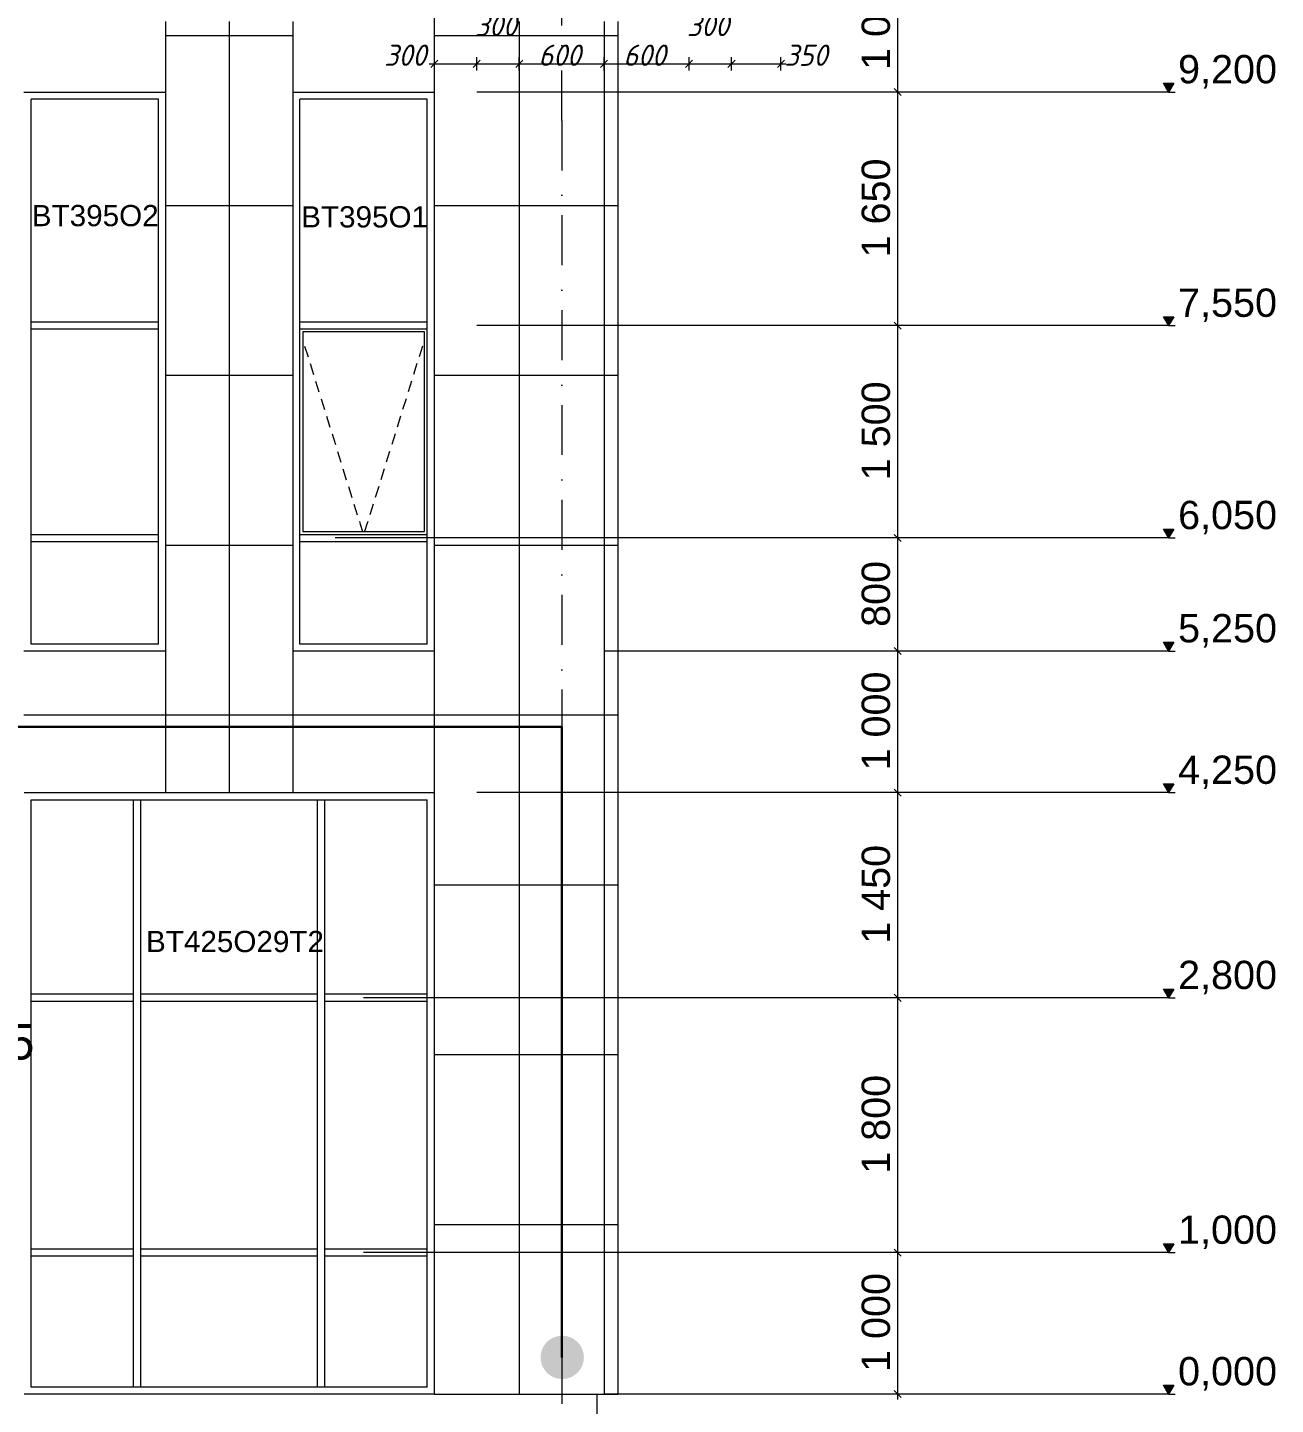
# Model space of a CAD drawing. Header units: millimetres. Extents: x 1499747 to 4341325, y -28481 to 441852.
# Drawn here: x 2747086 to 2755907, y 159211 to 168941 of the extents above; entities that cross this region are included whole.
import ezdxf
from ezdxf.xclip import XClip

# ---------------------------------------------------------------- set-up
doc = ezdxf.new("R2010")
doc.units = ezdxf.units.MM
doc.header["$MEASUREMENT"] = 0
doc.header["$XCLIPFRAME"] = 0
doc.linetypes.add('Штрихпунктирная', pattern=[670.2777624130249, 352.777767181396, -176.388883590699, 0, -141.11111164093])
for name, color, linetype, lineweight in [('1 Фасад_42_Витражные окна_Ном._пера__1_Ном._пера__7', 7, 'Continuous', 18), ('1 Фасад_42_Витражные окна_Ном._пера__20_Ном._пера__1', 1, 'Continuous', 18), ('1 Фасад_42_Витражные окна_Ном._пера__92_Ном._пера__233', 233, 'Continuous', 18), ('1 Фасад_42_Конструктив - Колонны_Ном._пера__8_Ном._пера__12', 12, 'Continuous', 18), ('1 Фасад_42_Конструктив - Перекрытия_Ном._пера__1_Ном._пера__7', 7, 'Continuous', 18), ('1 Фасад_42_Отделка керамика_Ном._пера__1_Ном._пера__7', 7, 'Continuous', 18), ('1 Фасад_42_Размер - Общий_Ном._пера__1_Ном._пера__7', 7, 'Continuous', 18), ('1 Фасад_42_Сетка кладки_Ном._пера__20_Ном._пера__1', 1, 'Continuous', 18), ('1 Фасад_42_Сетка кладки_Ном._пера__62_Ном._пера__253', 252, 'Continuous', 18), ('1 Фасад_42_Элемент Модели - Оси_Ном._пера__2_Ном._пера__8', 8, 'Continuous', 18), ('FTP Cable', 130, 'Continuous', 30), ('Кабель 2x4mm', 200, 'Continuous', 30), ('Кабель 2х6 mm', 150, 'Continuous', 30)]:
    doc.layers.add(name, color=color, linetype=linetype, lineweight=lineweight)
doc.styles.add('СГЕНЕРИР_СТИЛЬ_1', font='')
doc.styles.add('СГЕНЕРИР_СТИЛЬ_2', font='arial.ttf')
doc.styles.get('СГЕНЕРИР_СТИЛЬ_1').set_extended_font_data('GOST Common', italic=True)
doc.dimstyles.get("Standard").update_dxf_attribs({"dimtxt": 0.18, "dimasz": 0.18, "dimexe": 0.18, "dimexo": 0.0625, "dimgap": 0.09, "dimtad": 0, "dimtih": 1, "dimtoh": 1, "dimdec": 4, "dimzin": 0, "dimdsep": 46, "dimtxsty": 'Standard', "dimcen": 0.09, "dimadec": 0, "dimazin": 0, "dimtfac": 1, "dimtdec": 4, "dimtofl": 0, "dimtmove": 0, "dimatfit": 3, "dimfxl": 1, "dimtolj": 1, "dimtzin": 0, "dimarcsym": 0})

# ---------------------------------------------------------------- blocks, each defined once
blk = doc.blocks.new('Чертеж_5_42', base_point=(1557140.458579295, 9891.272697047283))
at = {"layer": '1 Фасад_42_Размер - Общий_Ном._пера__1_Ном._пера__7', "linetype": 'Continuous', "true_color": 0x939598}
for points in [[(1561429.739459409, 19091.27269704729), (1561465.989459409, 19153.77269704729), (1561393.489459409, 19153.77269704729)], [(1561429.739459409, 17441.27268948201), (1561465.989459409, 17503.77268948201), (1561393.489459409, 17503.77268948201)], [(1561429.739459409, 15941.27271488866), (1561465.989459409, 16003.77271488866), (1561393.489459409, 16003.77271488866)], [(1561429.739459409, 15141.27269704728), (1561465.989459409, 15203.77269704728), (1561393.489459409, 15203.77269704728)], [(1561429.739459409, 14141.27269704728), (1561465.989459409, 14203.77269704728), (1561393.489459409, 14203.77269704728)], [(1561429.739459409, 12691.272713026), (1561465.989459409, 12753.772713026), (1561393.489459409, 12753.772713026)], [(1561429.739459409, 10891.27270449787), (1561465.989459409, 10953.77270449787), (1561393.489459409, 10953.77270449787)], [(1561429.739459409, 9891.272697047283), (1561465.989459409, 9953.772697047283), (1561393.489459409, 9953.772697047283)]]:
    blk.add_hatch(color=252, dxfattribs=at).paths.add_polyline_path(points)
at = {"layer": '1 Фасад_42_Витражные окна_Ном._пера__1_Ном._пера__7', "color": 252, "linetype": 'Continuous', "true_color": 0x939598}
for p, q in [((1554290.196614084, 19041.27269704728), (1553390.196614085, 19041.27269704728)), ((1553390.196614085, 17466.272689482), (1553390.196614085, 19041.27268948201)), ((1554290.196614084, 17466.27268948201), (1554290.196614084, 19041.27268948201)), ((1556190.196614087, 19041.27269704728), (1555290.196614088, 19041.27269704728)), ((1555290.196614088, 17466.27268948201), (1555290.196614088, 19041.27268948201)), ((1556190.196614087, 17466.27268948201), (1556190.196614087, 19041.27268948201)), ((1553390.196614085, 17441.27268948201), (1553390.196614085, 17466.272689482)), ((1554290.196614084, 17466.27268948201), (1553390.196614085, 17466.27268948201)), ((1553390.196614085, 17416.27268948201), (1553390.196614085, 17441.27271488866)), ((1554290.196614084, 17416.27268948201), (1553390.196614085, 17416.27268948201)), ((1553390.196614085, 15941.27271488866), (1553390.196614085, 17416.27268948201)), ((1554290.196614084, 17441.27268948201), (1554290.196614084, 17466.27268948201)), ((1554290.196614084, 17416.272689482), (1554290.196614084, 17441.27271488866)), ((1554290.196614084, 15966.27271468478), (1554290.196614084, 17416.272689482)), ((1555290.196614088, 17441.27268948201), (1555290.196614088, 17466.27268948201)), ((1556190.196614087, 17466.27268948201), (1555290.196614088, 17466.27268948201)), ((1555290.196614088, 17416.27268948201), (1555290.196614088, 17441.27271488866)), ((1556190.196614087, 17416.27268948201), (1555290.196614088, 17416.27268948201)), ((1555290.196614088, 15941.27271488866), (1555290.196614088, 17416.27268948201)), ((1556190.196614087, 17441.27268948201), (1556190.196614087, 17466.27268948201)), ((1556190.196614087, 17416.27268948201), (1556190.196614087, 17441.27271488866)), ((1556190.196614087, 15966.27271468478), (1556190.196614087, 17416.27268948201)), ((1555310.196607826, 17396.27268990545), (1555310.196607826, 15986.27271446522)), ((1556170.196614934, 17396.27268990545), (1555310.196607826, 17396.27268990545)), ((1556170.196614934, 15986.27271446522), (1556170.196614934, 17396.27268990545)), ((1553390.196622275, 15966.27271488866), (1554290.196617754, 15966.27271488866)), ((1554290.196614084, 15941.27271488866), (1554290.196614084, 15966.27271468478)), ((1555290.196622277, 15966.27271488866), (1556190.196617757, 15966.27271488866)), ((1555310.196607826, 15986.27271446522), (1556170.196614934, 15986.27271446522)), ((1556190.196614087, 15941.27271488866), (1556190.196614087, 15966.27271468478)), ((1553390.196614085, 15191.27269704728), (1553390.196614085, 15941.27269420609)), ((1553390.196622275, 15916.27271488866), (1554290.196617754, 15916.27271488866)), ((1554290.196614084, 15916.27271488866), (1554290.196614084, 15941.27271488866)), ((1554290.196614084, 15191.27269704728), (1554290.196614084, 15916.27271488866)), ((1555290.196614088, 15191.27269704728), (1555290.196614088, 15941.27269420609)), ((1555290.196622277, 15916.27271488866), (1556190.196617757, 15916.27271488866)), ((1556190.196614087, 15916.27271488866), (1556190.196614087, 15941.27271488866)), ((1556190.196614087, 15191.27269704728), (1556190.196614087, 15916.27271488866)), ((1554290.196614084, 15191.27269704728), (1553390.196614085, 15191.27269704728)), ((1556190.196614087, 15191.27269704728), (1555290.196614088, 15191.27269704728)), ((1553390.458579285, 13191.27270449787), (1553390.458579285, 14091.27269704728)), ((1553390.458579285, 14091.27269704728), (1554115.458571927, 14091.27269704728)), ((1554115.458571927, 13191.27270449787), (1554115.458571927, 14091.27269704728)), ((1554115.458571927, 14091.27269704728), (1554140.458576444, 14091.27269704728)), ((1554140.458570095, 14091.27269704728), (1554165.458571927, 14091.27269704728)), ((1554165.458571927, 14091.27269704728), (1554790.458527118, 14091.27269704728)), ((1554165.458571927, 13191.27270449787), (1554165.458571927, 14091.27269704728)), ((1554790.458579289, 14091.27269704728), (1555415.458582294, 14091.27269704728)), ((1555415.458582134, 13191.27270444548), (1555415.458582134, 14091.27269992475)), ((1555415.458582294, 14091.27269704728), (1555440.458536311, 14091.27269704728)), ((1555440.458584125, 14091.27269704728), (1555465.458582134, 14091.27269704728)), ((1555465.458582134, 14091.27269704728), (1556190.458555161, 14091.27269704728)), ((1555465.458582134, 13191.27270444548), (1555465.458582134, 14091.27269992475)), ((1556190.458579293, 13191.27270449787), (1556190.458579293, 14091.27269704728)), ((1553390.458579285, 12691.27269798796), (1553390.458579285, 13191.27269246575)), ((1554115.458559924, 12716.27269798796), (1554115.458559924, 13191.27271297556)), ((1554165.458559924, 12716.27270307468), (1554165.458559924, 13191.27271297556)), ((1555415.458582134, 12716.27269141929), (1555415.458582134, 13191.2727064069)), ((1555465.458582134, 12716.27271153588), (1555465.458582134, 13191.2727064069)), ((1556190.458579293, 12691.272713026), (1556190.458579293, 13191.2727075038)), ((1553390.458579285, 12291.27270449787), (1553390.458579285, 12691.27271633238)), ((1554115.458560075, 12716.27269798796), (1553390.458611086, 12716.27269798796)), ((1554115.458560075, 12666.27269798795), (1553390.458611086, 12666.27269798795)), ((1554115.45855032, 12666.27269866066), (1554115.45855032, 12691.27268951027)), ((1554115.45855032, 12291.27270449787), (1554115.45855032, 12666.27269866066)), ((1554115.458559924, 12691.27269798796), (1554115.458559924, 12716.27269798796)), ((1554790.458579672, 12716.27270307468), (1554165.458527829, 12716.27270307468)), ((1554790.458579672, 12666.27270307468), (1554165.458527829, 12666.27270307468)), ((1554165.45855032, 12666.27270487404), (1554165.45855032, 12691.27268951027)), ((1554165.45855032, 12291.27270449787), (1554165.45855032, 12666.27270487404)), ((1554165.458559924, 12691.27269798796), (1554165.458559924, 12716.27270307468)), ((1555415.45858267, 12716.27269141929), (1554790.458600513, 12716.27269141929)), ((1555415.45858267, 12666.27269141929), (1554790.458600513, 12666.27269141929)), ((1555415.458582134, 12691.2726914193), (1555415.458582134, 12716.27269141929)), ((1555415.458582134, 12666.27269146216), (1555415.458582134, 12691.27268951027)), ((1555415.458582134, 12291.27270449787), (1555415.458582134, 12666.27269146216)), ((1556190.458579293, 12716.272713026), (1555465.458560528, 12716.272713026)), ((1556190.458579293, 12666.272713026), (1555465.458560528, 12666.272713026)), ((1555465.458582134, 12691.2726914193), (1555465.458582134, 12716.27271153588)), ((1555465.458582134, 12666.272713026), (1555465.458582134, 12691.27268951027)), ((1555465.458582134, 12291.27270449787), (1555465.458582134, 12666.272713026)), ((1556190.458579293, 12291.27270449787), (1556190.458579293, 12691.27271633238)), ((1553390.458579285, 10891.27270449787), (1553390.458579285, 12291.27270449787)), ((1554115.45855032, 10916.27270449787), (1554115.45855032, 12291.27270509806)), ((1554165.45855032, 10916.27270449787), (1554165.45855032, 12291.27270509806)), ((1555415.458582134, 10916.27270449787), (1555415.458582134, 12291.27270509806)), ((1555465.458582134, 10916.27270300775), (1555465.458582134, 12291.27270509806)), ((1556190.458579293, 10891.27270449787), (1556190.458579293, 12291.27270449787)), ((1554115.458550472, 10916.27270449787), (1553390.458601484, 10916.27270449787)), ((1554115.45855032, 10891.27270449787), (1554115.45855032, 10916.27270449787)), ((1554790.458579672, 10916.27270449787), (1554165.458527829, 10916.27270449787)), ((1554165.45855032, 10891.27270449787), (1554165.45855032, 10916.27270449787)), ((1555415.45858267, 10916.27270449787), (1554790.458600513, 10916.27270449787)), ((1555415.458582134, 10891.27270449787), (1555415.458582134, 10916.27270449787)), ((1556190.458579293, 10916.27270449787), (1555465.458560528, 10916.27270449787)), ((1555465.458582134, 10891.27270449787), (1555465.458582134, 10916.27270300775)), ((1553390.458579285, 9941.272704497875), (1553390.458579285, 10891.27270449787)), ((1554115.458550472, 10866.27270449787), (1553390.458601484, 10866.27270449787)), ((1554115.45855032, 10866.27270450831), (1554115.45855032, 10891.27270449787)), ((1554115.45855032, 9941.272704497875), (1554115.45855032, 10866.27270450831)), ((1554790.458579672, 10866.27270449787), (1554165.458527829, 10866.27270449787)), ((1554165.45855032, 10866.27270629723), (1554165.45855032, 10891.27270449787)), ((1554165.45855032, 9941.272704497875), (1554165.45855032, 10866.27270629723)), ((1555415.45858267, 10866.27270449787), (1554790.458600513, 10866.27270449787)), ((1555415.458582134, 10866.27270454074), (1555415.458582134, 10891.27270449787)), ((1555415.458582134, 9941.27271512365), (1555415.458582134, 10866.27270454074)), ((1556190.458579293, 10866.27270449787), (1555465.458560528, 10866.27270449787)), ((1555465.458582134, 10866.27270449787), (1555465.458582134, 10891.27270449787)), ((1555465.458582134, 9941.27271512365), (1555465.458582134, 10866.27270449787)), ((1556190.458579293, 9941.272704497875), (1556190.458579293, 10891.27270449787)), ((1554115.45855032, 9941.272704497875), (1553390.458579285, 9941.272704497875)), ((1554140.45855032, 9941.272704497875), (1554115.45855032, 9941.272704497875)), ((1554165.45855032, 9941.272704497875), (1554140.458622267, 9941.272704497875)), ((1554790.458579289, 9941.272704497875), (1554165.45855032, 9941.272704497875)), ((1555440.458582134, 9941.272704497875), (1554790.458625112, 9941.272704497875)), ((1556190.458579293, 9941.272704497875), (1555440.458582134, 9941.272704497875)), ((1554140.45855032, 9891.272704497871), (1553340.458579285, 9891.272704497871)), ((1554790.458579289, 9891.272704497871), (1554140.458622267, 9891.272704497871)), ((1555440.458582134, 9891.272704497871), (1554790.458625112, 9891.272704497871)), ((1556240.458579293, 9891.272704497871), (1555440.458582134, 9891.272704497871))]:
    blk.add_line(p, q, dxfattribs=at)
at = {"layer": '1 Фасад_42_Витражные окна_Ном._пера__92_Ном._пера__233', "color": 252, "linetype": 'Continuous', "true_color": 0x939598}
for p, q in [((1555323.875539011, 17297.16007861077), (1555347.677958202, 17220.78308704481)), ((1556156.517683749, 17297.16007861077), (1556132.715264558, 17220.78308704481)), ((1555362.554470196, 17173.04746731608), (1555386.356889387, 17096.67047575012)), ((1556117.838752564, 17173.04746731608), (1556094.036333373, 17096.67047575012)), ((1555401.233401381, 17048.93485602139), (1555425.035820572, 16972.55786445543)), ((1556079.159821379, 17048.93485602139), (1556055.357402188, 16972.55786445543)), ((1555439.912332566, 16924.82224472671), (1555463.714751757, 16848.44525316075)), ((1556040.480890194, 16924.82224472671), (1556016.678471003, 16848.44525316075)), ((1555478.591263751, 16800.70963343202), (1555502.393682942, 16724.33264186607)), ((1556001.801959009, 16800.70963343202), (1555977.999539818, 16724.33264186607)), ((1555517.270194936, 16676.59702213734), (1555541.072614127, 16600.22003057138)), ((1555963.123027824, 16676.59702213734), (1555939.320608633, 16600.22003057138)), ((1555555.949126121, 16552.48441084266), (1555579.751545312, 16476.1074192767)), ((1555924.444096639, 16552.48441084266), (1555900.641677448, 16476.1074192767)), ((1555594.628057306, 16428.37179954797), (1555618.430476497, 16351.99480798201)), ((1555885.765165454, 16428.37179954797), (1555861.962746263, 16351.99480798201)), ((1555633.306988491, 16304.25918825329), (1555657.109407682, 16227.88219668733)), ((1555847.086234269, 16304.25918825329), (1555823.283815078, 16227.88219668733)), ((1555671.985919676, 16180.1465769586), (1555695.788338867, 16103.76958539264)), ((1555808.407303084, 16180.1465769586), (1555784.604883893, 16103.76958539264)), ((1555710.664850861, 16056.03396566392), (1555716.394192189, 16037.64970603118)), ((1555769.728371899, 16056.03396566392), (1555763.999030571, 16037.64970603118)), ((1555716.394192189, 16037.64970603118), (1555732.405515298, 15986.27271446522)), ((1555763.999030571, 16037.64970603118), (1555747.987707462, 15986.27271446522))]:
    blk.add_line(p, q, dxfattribs=at)
at = {"layer": '1 Фасад_42_Конструктив - Колонны_Ном._пера__8_Ном._пера__12', "color": 252, "linetype": 'Continuous', "true_color": 0x939598}
blk.add_line((1557390.45864704, 7510.307131614627), (1557390.45864704, 9891.27269704728), dxfattribs=at)
at = {"layer": '1 Фасад_42_Конструктив - Перекрытия_Ном._пера__1_Ном._пера__7', "linetype": 'Continuous'}
for p, q in [((1556240.196614087, 15141.27269704728), (1556240.405657032, 15141.27269704728)), ((1556240.249007142, 14941.27269704729), (1556240.416241485, 14941.27269704729))]:
    blk.add_line(p, q, dxfattribs=at)
at = {"layer": '1 Фасад_42_Отделка керамика_Ном._пера__1_Ном._пера__7', "color": 252, "linetype": 'Continuous', "true_color": 0x939598}
for p, q in [((1557540.458579221, 9891.272751443565), (1557540.458579221, 19591.27275069939)), ((1553340.196591732, 19091.24485197286), (1554340.196614084, 19091.24485197286)), ((1555240.196614088, 19091.27275144358), (1556240.196614087, 19091.27275144358)), ((1554340.196614084, 15141.27275144356), (1553340.196591732, 15141.27275144356)), ((1556240.196614087, 15141.27275144356), (1555240.196614088, 15141.27275144356)), ((1553340.45853161, 14141.27275144357), (1556240.458579293, 14141.27275144357)), ((1556240.458579293, 14141.27275144357), (1556240.458579293, 9891.272758894145)), ((1556240.458579293, 9891.272758894145), (1557540.458579221, 9891.272751443565))]:
    blk.add_line(p, q, dxfattribs=at)
at = {"layer": '1 Фасад_42_Размер - Общий_Ном._пера__1_Ном._пера__7', "color": 252, "linetype": 'Continuous', "true_color": 0x939598}
for p, q in [((1559515.403104271, 19091.27269704728), (1559515.403104271, 20091.27269704728)), ((1561429.739459409, 19091.27269704728), (1556540.196614087, 19091.27269704728)), ((1559562.278104271, 19091.27269704728), (1556540.196614087, 19091.27269704728)), ((1559562.278104271, 19091.27269704728), (1556540.196614087, 19091.27269704728)), ((1559490.403104271, 19116.27269704728), (1559540.403104271, 19066.27269704729)), ((1559490.403104271, 19116.27269704728), (1559540.403104271, 19066.27269704729)), ((1559515.403104271, 17441.27268948201), (1559515.403104271, 19091.27269704728)), ((1559515.403104271, 17441.27268948201), (1559515.403104271, 19091.27269704728)), ((1561429.739459409, 19091.27269704728), (1561393.489459409, 19153.77269704728)), ((1561393.489459409, 19153.77269704728), (1561465.989459409, 19153.77269704728)), ((1561465.989459409, 19153.77269704728), (1561429.739459409, 19091.27269704728)), ((1561429.739459409, 19091.27269704728), (1561476.614459409, 19091.27269704728)), ((1561429.739459409, 17441.27268948201), (1556540.196614087, 17441.27268948201)), ((1559562.278104271, 17441.27268948201), (1556540.196614087, 17441.27268948201)), ((1559490.403104271, 17466.27268948201), (1559540.403104271, 17416.272689482)), ((1559490.403104271, 17466.27268948201), (1559540.403104271, 17416.272689482)), ((1559515.403104271, 15941.27271488866), (1559515.403104271, 17441.27268948201)), ((1561429.739459409, 17441.27268948201), (1561393.489459409, 17503.77268948201)), ((1561393.489459409, 17503.77268948201), (1561465.989459409, 17503.77268948201)), ((1561465.989459409, 17503.77268948201), (1561429.739459409, 17441.27268948201)), ((1561429.739459409, 17441.27268948201), (1561476.614459409, 17441.27268948201)), ((1559490.403104271, 15966.27271488866), (1559540.403104271, 15916.27271488866)), ((1559490.403104271, 15966.27271488866), (1559540.403104271, 15916.27271488866)), ((1561429.739459409, 15941.27271488866), (1561393.489459409, 16003.77271488866)), ((1561393.489459409, 16003.77271488866), (1561465.989459409, 16003.77271488866)), ((1561465.989459409, 16003.77271488866), (1561429.739459409, 15941.27271488866)), ((1559562.278104271, 15941.27271488866), (1555540.196614088, 15941.27271488866)), ((1559562.278104271, 15941.27271488866), (1555540.196614088, 15941.27271488866)), ((1561429.739459409, 15941.27271488866), (1556540.196614087, 15941.27271488866)), ((1559515.403104271, 15141.27269704728), (1559515.403104271, 15941.27271488866)), ((1561429.739459409, 15941.27271488866), (1561476.614459409, 15941.27271488866)), ((1561429.739459409, 15141.27269704728), (1561393.489459409, 15203.77269704728)), ((1561393.489459409, 15203.77269704728), (1561465.989459409, 15203.77269704728)), ((1561465.989459409, 15203.77269704728), (1561429.739459409, 15141.27269704728)), ((1559562.278104271, 15141.27269704728), (1557440.458579294, 15141.27269704728)), ((1559562.278104271, 15141.27269704728), (1557440.458579294, 15141.27269704728)), ((1561429.739459409, 15141.27269704728), (1557690.45864704, 15141.27269704728)), ((1559490.403104271, 15166.27269704729), (1559540.403104271, 15116.27269704729)), ((1559490.403104271, 15166.27269704729), (1559540.403104271, 15116.27269704729)), ((1559515.403104271, 14141.27269704728), (1559515.403104271, 15141.27269704728)), ((1561429.739459409, 15141.27269704728), (1561476.614459409, 15141.27269704728)), ((1561429.739459409, 14141.27269704728), (1556540.458579293, 14141.27269704728)), ((1559562.278104271, 14141.27269704728), (1556540.458579293, 14141.27269704728)), ((1559562.278104271, 14141.27269704728), (1556540.458579293, 14141.27269704728)), ((1559490.403104271, 14166.27269704729), (1559540.403104271, 14116.27269704728)), ((1559490.403104271, 14166.27269704729), (1559540.403104271, 14116.27269704728)), ((1559515.403104271, 12691.2726914193), (1559515.403104271, 14141.27269704728)), ((1561429.739459409, 14141.27269704728), (1561393.489459409, 14203.77269704728)), ((1561393.489459409, 14203.77269704728), (1561465.989459409, 14203.77269704728)), ((1561465.989459409, 14203.77269704728), (1561429.739459409, 14141.27269704728)), ((1561429.739459409, 14141.27269704728), (1561476.614459409, 14141.27269704728)), ((1561429.739459409, 12691.272713026), (1561393.489459409, 12753.772713026)), ((1561393.489459409, 12753.772713026), (1561465.989459409, 12753.772713026)), ((1561465.989459409, 12753.772713026), (1561429.739459409, 12691.272713026)), ((1559562.278104271, 12691.2726914193), (1555740.458582134, 12691.2726914193)), ((1561429.739459409, 12691.272713026), (1556540.458579293, 12691.272713026)), ((1559490.403104271, 12716.27269141929), (1559540.403104271, 12666.2726914193)), ((1559490.403104271, 12716.27269141929), (1559540.403104271, 12666.2726914193)), ((1559515.403104271, 10891.27270449787), (1559515.403104271, 12691.2726914193)), ((1559515.403104271, 10891.27270449787), (1559515.403104271, 12691.2726914193)), ((1561429.739459409, 12691.272713026), (1561476.614459409, 12691.272713026)), ((1559490.403104271, 10916.27270449787), (1559540.403104271, 10866.27270449787)), ((1559490.403104271, 10916.27270449787), (1559540.403104271, 10866.27270449787)), ((1561429.739459409, 10891.27270449787), (1561393.489459409, 10953.77270449787)), ((1561393.489459409, 10953.77270449787), (1561465.989459409, 10953.77270449787)), ((1561465.989459409, 10953.77270449787), (1561429.739459409, 10891.27270449787)), ((1559562.278104271, 10891.27270449787), (1555740.458582134, 10891.27270449787)), ((1559562.278104271, 10891.27270449787), (1555740.458582134, 10891.27270449787)), ((1561429.739459409, 10891.27270449787), (1556540.458579293, 10891.27270449787)), ((1559515.403104271, 9891.27269704728), (1559515.403104271, 10891.27270449787)), ((1561429.739459409, 10891.27270449787), (1561476.614459409, 10891.27270449787)), ((1561429.739459409, 9891.27269704728), (1561393.489459409, 9953.772697047287)), ((1561393.489459409, 9953.772697047287), (1561465.989459409, 9953.772697047287)), ((1561465.989459409, 9953.772697047287), (1561429.739459409, 9891.27269704728)), ((1559562.278104271, 9891.27269704728), (1557440.458579294, 9891.27269704728)), ((1561429.739459409, 9891.27269704728), (1557690.45864704, 9891.27269704728)), ((1559490.403104271, 9916.272697047283), (1559540.403104271, 9866.272697047287)), ((1559515.403104271, 9853.772697047283), (1559515.403104271, 9891.27269704728)), ((1561429.739459409, 9891.27269704728), (1561476.614459409, 9891.27269704728))]:
    blk.add_line(p, q, dxfattribs=at)
at = {"layer": '1 Фасад_42_Сетка кладки_Ном._пера__20_Ном._пера__1', "color": 252, "linetype": 'Continuous', "true_color": 0x939598}
for p, q in [((1556240.571580952, 19244.01298201003), (1556240.571580952, 19791.27269704728)), ((1556203.071580952, 19290.88798201003), (1556240.571580952, 19290.88798201003)), ((1556265.571580952, 19315.88798201003), (1556215.571580952, 19265.88798201003)), ((1556240.571580952, 19290.88798201003), (1556540.571572011, 19290.88798201003)), ((1556240.571580952, 19290.88798201003), (1556540.571572011, 19290.88798201003)), ((1556565.571572011, 19315.88798201003), (1556515.571572011, 19265.88798201003)), ((1556565.571572011, 19315.88798201003), (1556515.571572011, 19265.88798201003)), ((1556540.571572011, 19244.01298201003), (1556540.571572011, 19337.76298201003)), ((1556540.571572011, 19290.88798201003), (1556840.571591383, 19290.88798201003)), ((1556865.571591383, 19315.88798201003), (1556815.571591383, 19265.88798201003)), ((1556865.571591383, 19315.88798201003), (1556815.571591383, 19265.88798201003)), ((1556840.571591383, 19244.01298201003), (1556840.571591383, 19337.76298201003)), ((1556840.571591383, 19244.01298201003), (1556840.571591383, 19337.76298201003)), ((1556840.571591383, 19290.88798201003), (1557440.571591383, 19290.88798201003)), ((1557465.571591383, 19315.88798201003), (1557415.571591383, 19265.88798201003)), ((1557465.571591383, 19315.88798201003), (1557415.571591383, 19265.88798201003)), ((1557440.571591383, 19244.01298201003), (1557440.571591383, 19337.76298201003)), ((1557440.571591383, 19244.01298201003), (1557440.571591383, 19337.76298201003)), ((1557440.571591383, 19290.88798201003), (1558040.571573501, 19290.88798201003)), ((1558065.571573501, 19315.88798201003), (1558015.571573501, 19265.88798201003)), ((1558065.571573501, 19315.88798201003), (1558015.571573501, 19265.88798201003)), ((1558040.571573501, 19244.01298201003), (1558040.571573501, 19337.76298201003)), ((1558040.571573501, 19244.01298201003), (1558040.571573501, 19337.76298201003)), ((1558040.571573501, 19290.88798201003), (1558340.571572011, 19290.88798201003)), ((1558365.571572011, 19315.88798201003), (1558315.571572011, 19265.88798201003)), ((1558365.571572011, 19315.88798201003), (1558315.571572011, 19265.88798201003)), ((1558340.571572011, 19244.01298201003), (1558340.571572011, 19337.76298201003)), ((1558340.571572011, 19244.01298201003), (1558340.571572011, 19337.76298201003)), ((1558340.571572011, 19290.88798201003), (1558690.458567457, 19290.88798201003)), ((1558665.458567457, 19265.88798201003), (1558715.458567457, 19315.88798201003)), ((1558690.458567457, 19244.01298201003), (1558690.458567457, 19337.76298201003)), ((1558690.458567457, 19290.88798201003), (1558727.958567457, 19290.88798201003))]:
    blk.add_line(p, q, dxfattribs=at)
at = {"layer": '1 Фасад_42_Сетка кладки_Ном._пера__62_Ном._пера__253', "color": 252, "linetype": 'Continuous', "true_color": 0x939598}
for p, q in [((1554340.196614084, 19591.27275069939), (1554340.196614084, 14141.27275144357)), ((1554790.196614084, 19591.27275069939), (1554790.196614084, 14141.27275144357)), ((1555240.196614088, 19591.27275069939), (1555240.196614088, 14141.27275144357)), ((1556240.196614087, 19591.27275069939), (1556240.196614087, 9891.272753926638)), ((1556840.196614087, 19591.27275069939), (1556840.196614087, 9891.272753926642)), ((1557440.196614087, 19591.27275069939), (1557440.196614087, 9891.272753926642)), ((1554340.196614084, 19490.83128643173), (1555240.196614088, 19490.83128643174)), ((1556240.458579293, 19490.83128643173), (1557540.458579221, 19490.83128643174)), ((1554340.196614084, 18290.83128643173), (1555240.196614088, 18290.83128643173)), ((1556240.458579293, 18290.83128643173), (1557540.458579221, 18290.83128643174)), ((1554340.196614084, 17090.83128643174), (1555240.196614088, 17090.83128643174)), ((1556240.458579293, 17090.83128643174), (1557540.458579221, 17090.83128643174)), ((1554340.196614084, 15890.83128643173), (1555240.196614088, 15890.83128643174)), ((1556240.458579293, 15890.83128643173), (1557540.458579221, 15890.83128643174)), ((1553340.314580314, 14690.83128643174), (1556240.314614078, 14690.83128643174)), ((1556240.429495411, 14690.83128643174), (1556240.458579293, 14690.83128643174)), ((1556240.458579293, 14690.83128643174), (1557540.458579221, 14690.83128643174)), ((1556240.458579293, 13490.83128643173), (1557540.458579221, 13490.83128643174)), ((1556240.458579293, 12290.83128643174), (1557540.458579221, 12290.83128643174)), ((1556240.458579293, 11090.83128643174), (1557540.458579221, 11090.83128643174))]:
    blk.add_line(p, q, dxfattribs=at)
at = {"layer": '1 Фасад_42_Элемент Модели - Оси_Ном._пера__2_Ном._пера__8', "linetype": 'Штрихпунктирная'}
for q in [(1557140.458579294, 19891.27269704729), (1557140.458579294, 3891.272697047283)]:
    blk.add_line((1557140.458579294, 18891.27269704729), q, dxfattribs=at)
at = {"layer": '1 Фасад_42_Витражные окна_Ном._пера__20_Ном._пера__1', "color": 252, "linetype": 'Continuous', "true_color": 0x939598, "char_height": 150, "attachment_point": 4, "style": 'СГЕНЕРИР_СТИЛЬ_2'}
for s, insert in [('\\A1;{\\pql;\\fArial|b0|i0|c204|p0;\\W1.000000;ВТ395О2}', (1553395.411020428, 18217.68075506734)), ('\\A1;{\\pql;\\fArial|b0|i0|c204|p0;\\W1.000000;ВТ395О1}', (1555299.343019761, 18208.86625507042)), ('\\A1;{\\pql;\\fArial|b0|i0|c204|p0;\\W1.000000;ВТ425О29Т2}', (1554202.668961203, 13088.47286191619))]:
    blk.add_mtext(s, dxfattribs=dict(at, insert=insert))
at = {"layer": '1 Фасад_42_Размер - Общий_Ном._пера__1_Ном._пера__7', "color": 252, "linetype": 'Continuous', "true_color": 0x939598, "char_height": 200, "attachment_point": 7, "rotation": 90, "style": 'СГЕНЕРИР_СТИЛЬ_2'}
for s, insert in [('\\A1;{\\pql;\\fArial|b0|i0|c204|p0;\\W1.000000;1\xa0000}', (1559463.522459082, 19248.08072088914)), ('\\A1;{\\pql;\\fArial|b0|i0|c204|p0;\\W1.000000;1\xa0650}', (1559463.522459082, 17923.0807171065)), ('\\A1;{\\pql;\\fArial|b0|i0|c204|p0;\\W1.000000;1\xa0500}', (1559463.522459082, 16348.08072602719)), ('\\A1;{\\pql;\\fArial|b0|i0|c204|p0;\\W1.000000;800}', (1559463.522459082, 15312.45570000751)), ('\\A1;{\\pql;\\fArial|b0|i0|c204|p0;\\W1.000000;1\xa0000}', (1559463.522459082, 14298.08072088914)), ('\\A1;{\\pql;\\fArial|b0|i0|c204|p0;\\W1.000000;1\xa0450}', (1559463.522459082, 13073.08071807515)), ('\\A1;{\\pql;\\fArial|b0|i0|c204|p0;\\W1.000000;1\xa0800}', (1559463.522459082, 11448.08072180044)), ('\\A1;{\\pql;\\fArial|b0|i0|c204|p0;\\W1.000000;1\xa0000}', (1559463.522459082, 10048.08072461444))]:
    blk.add_mtext(s, dxfattribs=dict(at, insert=insert))
at = {"layer": '1 Фасад_42_Размер - Общий_Ном._пера__1_Ном._пера__7', "color": 252, "linetype": 'Continuous', "true_color": 0x939598, "char_height": 200, "attachment_point": 7, "style": 'СГЕНЕРИР_СТИЛЬ_2'}
for s, insert in [('\\A1;{\\pql;\\fArial|b0|i0|c204|p0;\\W1.000000;9,200}', (1561497.239464566, 19116.16226958721)), ('\\A1;{\\pql;\\fArial|b0|i0|c204|p0;\\W1.000000;7,550}', (1561497.239464566, 17466.16226202194)), ('\\A1;{\\pql;\\fArial|b0|i0|c204|p0;\\W1.000000;6,050}', (1561497.239464566, 15966.16228742858)), ('\\A1;{\\pql;\\fArial|b0|i0|c204|p0;\\W1.000000;5,250}', (1561497.239464566, 15166.16226958721)), ('\\A1;{\\pql;\\fArial|b0|i0|c204|p0;\\W1.000000;4,250}', (1561497.239464566, 14166.16226958721)), ('\\A1;{\\pql;\\fArial|b0|i0|c204|p0;\\W1.000000;2,800}', (1561497.239464566, 12716.16228556592)), ('\\A1;{\\pql;\\fArial|b0|i0|c204|p0;\\W1.000000;1,000}', (1561497.239464566, 10916.1622770378)), ('\\A1;{\\pql;\\fArial|b0|i0|c204|p0;\\W1.000000;0,000}', (1561497.239464566, 9916.162269587214))]:
    blk.add_mtext(s, dxfattribs=dict(at, insert=insert))
at = {"layer": '1 Фасад_42_Сетка кладки_Ном._пера__20_Ном._пера__1', "color": 252, "linetype": 'Continuous', "true_color": 0x939598, "char_height": 150, "attachment_point": 7, "style": 'СГЕНЕРИР_СТИЛЬ_1'}
for s, insert in [('\\A1;{\\pql;\\fGOST Common|b0|i1|c204|p0;\\W1.000000;300}', (1556525.807831697, 19486.84541956303)), ('\\A1;{\\pql;\\fGOST Common|b0|i1|c204|p0;\\W1.000000;300}', (1558025.807822756, 19486.84541956303)), ('\\A1;{\\pql;\\fGOST Common|b0|i1|c204|p0;\\W1.000000;300}', (1555886.044082306, 19276.84541121838)), ('\\A1;{\\pql;\\fGOST Common|b0|i1|c204|p0;\\W1.000000;600}', (1556975.807841383, 19276.84541121838)), ('\\A1;{\\pql;\\fGOST Common|b0|i1|c204|p0;\\W1.000000;600}', (1557575.807832442, 19276.84541121838)), ('\\A1;{\\pql;\\fGOST Common|b0|i1|c204|p0;\\W1.000000;350}', (1558715.458566103, 19276.84541121838))]:
    blk.add_mtext(s, dxfattribs=dict(at, insert=insert))
blk = doc.blocks.new('*D582')
at = {"layer": 'Defpoints', "color": 0, "lineweight": 30, "transparency": 16777216}
for p in [(2746327.801123035, 163999.4978599426), (2746327.801123035, 159544.0801060951), (2746762.574068507, 159544.0801060951)]:
    blk.add_point(p, dxfattribs=at)
at = {"layer": 'FTP Cable', "color": 0, "lineweight": -2, "transparency": 16777216}
for p, q in [((2746327.863623035, 163999.4978599426), (2746762.754068507, 163999.4978599426)), ((2746762.574068507, 163999.3178599426), (2746762.574068507, 161896.8789830189)), ((2746762.574068507, 159544.2601060951), (2746762.574068507, 161646.6989830189)), ((2746327.863623035, 159544.0801060951), (2746762.754068507, 159544.0801060951))]:
    blk.add_line(p, q, dxfattribs=at)
at = {"layer": 'FTP Cable', "color": 0, "lineweight": 30, "transparency": 16777216}
for points in [[(2746762.544068507, 163999.3178599426), (2746762.604068507, 163999.3178599426), (2746762.574068507, 163999.4978599426)], [(2746762.544068507, 159544.2601060951), (2746762.604068507, 159544.2601060951), (2746762.574068507, 159544.0801060951)]]:
    blk.add_solid(points, dxfattribs=at)
at = {"layer": 'FTP Cable', "color": 0, "lineweight": 25, "transparency": 16777216, "insert": (2746762.574068506, 161771.7889830181), "char_height": 250, "attachment_point": 5}
blk.add_mtext('\\A1;4455', dxfattribs=at)

msp = doc.modelspace()

# ---------------------------------------------------------------- block references
at = {"layer": 'Кабель 2х6 mm', "lineweight": 35}
ref = msp.add_blockref('Чертеж_5_42', (2750861.570128663, 159284.3934668359), dxfattribs=at)
XClip(ref).set_block_clipping_path([(1496000, -1299.057643478904), (1580000, 60181.6414690267)])

# ---------------------------------------------------------------- next in the draw order: hatches: boundary and pattern name
at = {"layer": 'Кабель 2х6 mm', "lineweight": 30}
h = msp.add_hatch(color=4, dxfattribs=at)
h.dxf.hatch_style = 1
h.paths.add_polyline_path([(2751018.830681401, 159544.0801060951, 1), (2750712.151627538, 159544.0801060951, 1)])

# ---------------------------------------------------------------- next in the draw order: linework, layer by layer
at = {"layer": 'Кабель 2x4mm', "color": 30, "lineweight": 30, "true_color": 0xf26722}
msp.add_lwpolyline([(2715835.214512736, 204734.3151538735), (2715835.214512736, 163999.4978599426), (2750861.570128663, 163999.4978599426), (2750861.570128663, 159544.0801060951)], dxfattribs=at)

# ---------------------------------------------------------------- next in the draw order: dimensions: what is measured, and where the dimension line sits
at = {"layer": 'FTP Cable', "color": 18, "lineweight": 25, "true_color": 0x000000}
dim = msp.add_linear_dim(base=(2746762.574068507, 159544.0801060951), p1=(2746327.801123034, 163999.4978599426), p2=(2746327.801123034, 159544.0801060951), angle=90, dimstyle='Standard', override={"dimtxt": 250, "dimdec": 0}, dxfattribs=at)
dim.commit()
dim.dimension.update_dxf_attribs({"geometry": '*D582', "text_midpoint": (2746762.574068506, 161771.7889830181)})

doc.saveas('drawing.dxf')
